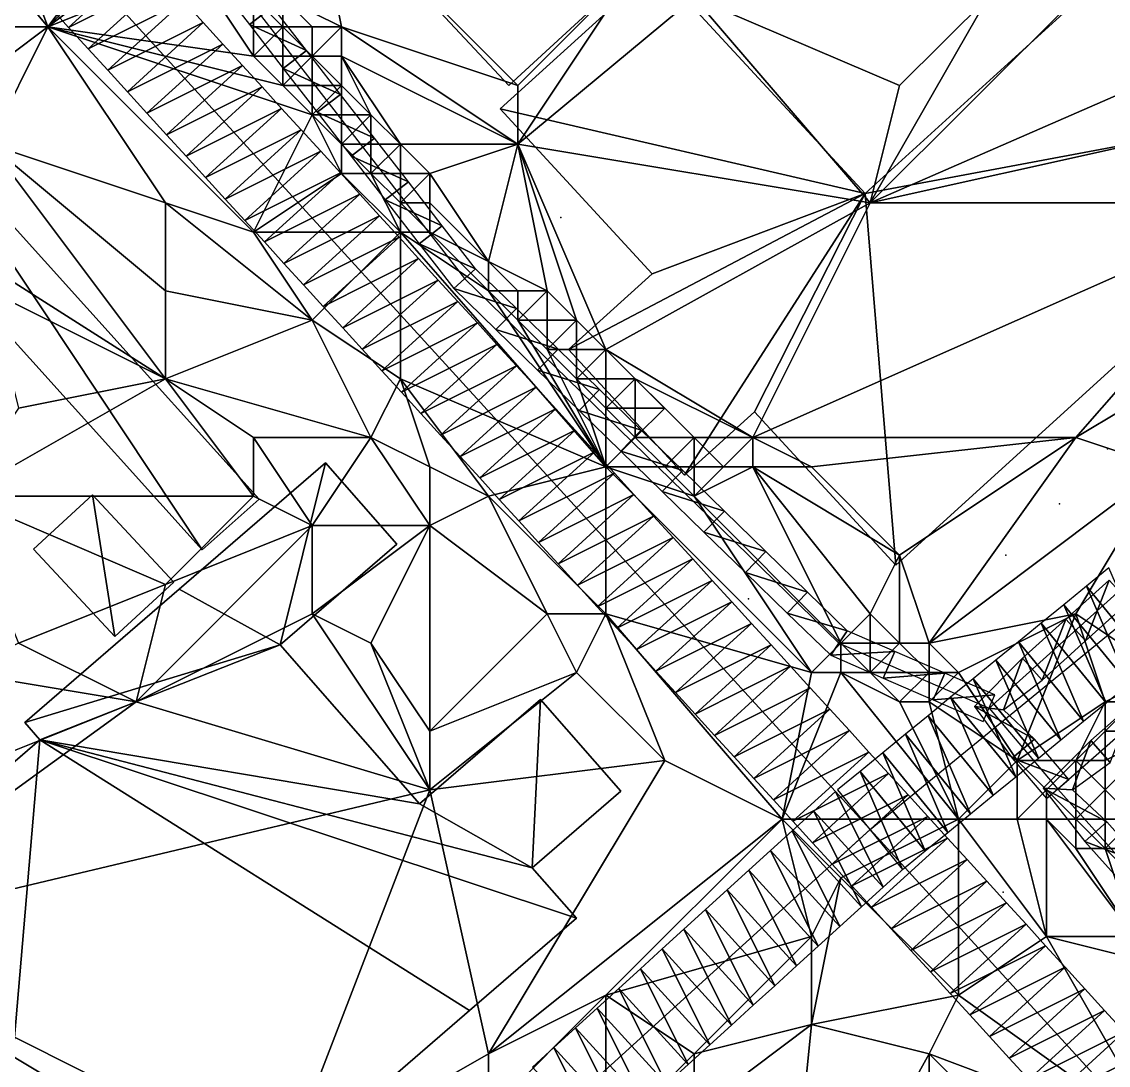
# Model space of a CAD drawing. Header units: metres. Extents: x -1103 to 901, y -902 to 905.
# Drawn here: x -301.8 to -227.8, y 165.2 to 236.3 of the extents above; entities that cross this region are included whole.
import ezdxf

# ---------------------------------------------------------------- set-up
doc = ezdxf.new("R2010")
doc.units = ezdxf.units.M
for name, color, linetype in [('OSM_BUILDING_FOOTPRINTS', 7, 'CONTINUOUS'), ('OSM_BUILDING_ROOFS', 1, 'CONTINUOUS'), ('OSM_BUILDING_WALLS', 8, 'CONTINUOUS'), ('OSM_ROAD_AXES', 2, 'CONTINUOUS'), ('OSM_ROAD_SURFACE', 9, 'CONTINUOUS'), ('OSM_TERRAIN', 3, 'CONTINUOUS'), ('OSM_TREES', 3, 'CONTINUOUS'), ('OSM_WATER_SURFACE', 5, 'CONTINUOUS'), ('OSM_WATERWAYS', 5, 'CONTINUOUS')]:
    doc.layers.add(name, color=color, linetype=linetype)

msp = doc.modelspace()

# ---------------------------------------------------------------- linework, layer by layer
at = {"layer": 'OSM_BUILDING_FOOTPRINTS'}
for points in [[(-230.106, 237.58, 14.841), (-248.036, 257.044, 14.841), (-270.497, 281.429, 14.841), (-263.743, 287.577, 14.841), (-259.72, 283.22, 14.841), (-261.886, 281.252, 14.841), (-249.053, 267.317, 14.841), (-247.339, 268.877, 14.841), (-244.697, 266.012, 14.841), (-246.411, 264.453, 14.841), (-225.298, 241.539, 14.841), (-220.081, 246.283, 14.841), (-206.639, 231.697, 14.841), (-242.265, 199.305, 14.841), (-251.893, 209.755, 14.841), (-256.646, 205.442, 14.841), (-264.539, 214.002, 14.841), (-258.857, 219.166, 14.841), (-269.203, 230.402, 14.841), (-258.581, 240.057, 14.841), (-244.355, 224.63, 14.841), (-230.106, 237.58, 14.841)], [(-289.078, 272.261, 15.141), (-259.388, 240.488, 15.141), (-268.618, 231.984, 15.141), (-298.308, 263.745, 15.141), (-289.078, 272.261, 15.141)], [(-312.998, 226.421, 12.907), (-309.119, 229.882, 12.907), (-285.607, 203.805, 12.907), (-289.487, 200.355, 12.907), (-312.998, 226.421, 12.907)], [(-326.406, 165.054, 13.252), (-304.597, 140.172, 13.252), (-271.303, 168.959, 13.252), (-264.008, 175.262, 13.252), (-267.015, 178.691, 13.252), (-260.979, 183.91, 13.252), (-266.462, 190.159, 13.252), (-274.686, 183.048, 13.252), (-284.181, 193.874, 13.252), (-276.233, 200.742, 13.252), (-281.097, 206.283, 13.252), (-291.057, 197.668, 13.252), (-301.569, 188.577, 13.252), (-300.552, 187.416, 13.252), (-315.552, 174.444, 13.252), (-326.406, 165.054, 13.252)], [(-300.994, 200.399, 13.132), (-296.97, 204.104, 13.132), (-291.421, 198.154, 13.132), (-295.445, 194.449, 13.132), (-300.994, 200.399, 13.132)]]:
    msp.add_polyline3d(points, close=True, dxfattribs=at)
at = {"layer": 'OSM_BUILDING_ROOFS'}
for points in [[(-259.388, 240.488, 25.141), (-298.308, 263.745, 25.141), (-268.618, 231.984, 25.141)], [(-230.106, 237.58, 36.041), (-206.639, 231.697, 36.041), (-225.298, 241.539, 36.041)], [(-244.355, 224.63, 36.041), (-258.581, 240.057, 36.041), (-269.203, 230.402, 36.041)], [(-230.106, 237.58, 36.041), (-244.355, 224.63, 36.041), (-206.639, 231.697, 36.041)], [(-244.355, 224.63, 36.041), (-242.265, 199.305, 36.041), (-206.639, 231.697, 36.041)], [(-244.355, 224.63, 36.041), (-269.203, 230.402, 36.041), (-258.857, 219.166, 36.041)], [(-309.119, 229.882, 22.907), (-312.998, 226.421, 22.907), (-289.487, 200.355, 22.907)], [(-309.119, 229.882, 22.907), (-289.487, 200.355, 22.907), (-285.607, 203.805, 22.907)], [(-244.355, 224.63, 36.041), (-258.857, 219.166, 36.041), (-264.539, 214.002, 36.041)], [(-244.355, 224.63, 36.041), (-264.539, 214.002, 36.041), (-256.646, 205.442, 36.041)], [(-244.355, 224.63, 36.041), (-256.646, 205.442, 36.041), (-251.893, 209.755, 36.041)], [(-244.355, 224.63, 36.041), (-251.893, 209.755, 36.041), (-242.265, 199.305, 36.041)], [(-284.181, 193.874, 37.652), (-281.097, 206.283, 37.652), (-291.057, 197.668, 37.652)], [(-284.181, 193.874, 37.652), (-276.233, 200.742, 37.652), (-281.097, 206.283, 37.652)], [(-296.97, 204.104, 18.332), (-300.994, 200.399, 18.332), (-295.445, 194.449, 18.332)], [(-296.97, 204.104, 18.332), (-295.445, 194.449, 18.332), (-291.421, 198.154, 18.332)], [(-284.181, 193.874, 37.652), (-291.057, 197.668, 37.652), (-301.569, 188.577, 37.652)], [(-284.181, 193.874, 37.652), (-301.569, 188.577, 37.652), (-300.552, 187.416, 37.652)], [(-300.552, 187.416, 37.652), (-274.686, 183.048, 37.652), (-284.181, 193.874, 37.652)], [(-267.015, 178.691, 37.652), (-266.462, 190.159, 37.652), (-274.686, 183.048, 37.652)], [(-267.015, 178.691, 37.652), (-260.979, 183.91, 37.652), (-266.462, 190.159, 37.652)], [(-300.552, 187.416, 37.652), (-315.552, 174.444, 37.652), (-326.406, 165.054, 37.652)], [(-300.552, 187.416, 37.652), (-326.406, 165.054, 37.652), (-304.597, 140.172, 37.652)], [(-300.552, 187.416, 37.652), (-304.597, 140.172, 37.652), (-271.303, 168.959, 37.652)], [(-300.552, 187.416, 37.652), (-271.303, 168.959, 37.652), (-264.008, 175.262, 37.652)], [(-300.552, 187.416, 37.652), (-264.008, 175.262, 37.652), (-267.015, 178.691, 37.652)], [(-300.552, 187.416, 37.652), (-267.015, 178.691, 37.652), (-274.686, 183.048, 37.652)]]:
    msp.add_3dface(points, dxfattribs=at)
at = {"layer": 'OSM_BUILDING_WALLS'}
for points in [[(-298.308, 263.745, 15.141), (-268.618, 231.984, 15.141), (-268.618, 231.984, 25.141)], [(-298.308, 263.745, 15.141), (-268.618, 231.984, 25.141), (-298.308, 263.745, 25.141)], [(-268.618, 231.984, 15.141), (-259.388, 240.488, 15.141), (-259.388, 240.488, 25.141)], [(-268.618, 231.984, 15.141), (-259.388, 240.488, 25.141), (-268.618, 231.984, 25.141)], [(-258.581, 240.057, 14.841), (-269.203, 230.402, 14.841), (-269.203, 230.402, 36.041)], [(-258.581, 240.057, 14.841), (-269.203, 230.402, 36.041), (-258.581, 240.057, 36.041)], [(-244.355, 224.63, 14.841), (-258.581, 240.057, 14.841), (-258.581, 240.057, 36.041)], [(-244.355, 224.63, 14.841), (-258.581, 240.057, 36.041), (-244.355, 224.63, 36.041)], [(-230.106, 237.58, 14.841), (-244.355, 224.63, 14.841), (-244.355, 224.63, 36.041)], [(-230.106, 237.58, 14.841), (-244.355, 224.63, 36.041), (-230.106, 237.58, 36.041)], [(-242.265, 199.305, 14.841), (-206.639, 231.697, 14.841), (-206.639, 231.697, 36.041)], [(-242.265, 199.305, 14.841), (-206.639, 231.697, 36.041), (-242.265, 199.305, 36.041)], [(-269.203, 230.402, 14.841), (-258.857, 219.166, 14.841), (-258.857, 219.166, 36.041)], [(-269.203, 230.402, 14.841), (-258.857, 219.166, 36.041), (-269.203, 230.402, 36.041)], [(-285.607, 203.805, 12.907), (-309.119, 229.882, 12.907), (-309.119, 229.882, 22.907)], [(-285.607, 203.805, 12.907), (-309.119, 229.882, 22.907), (-285.607, 203.805, 22.907)], [(-312.998, 226.421, 12.907), (-289.487, 200.355, 12.907), (-289.487, 200.355, 22.907)], [(-312.998, 226.421, 12.907), (-289.487, 200.355, 22.907), (-312.998, 226.421, 22.907)], [(-258.857, 219.166, 14.841), (-264.539, 214.002, 14.841), (-264.539, 214.002, 36.041)], [(-258.857, 219.166, 14.841), (-264.539, 214.002, 36.041), (-258.857, 219.166, 36.041)], [(-264.539, 214.002, 14.841), (-256.646, 205.442, 14.841), (-256.646, 205.442, 36.041)], [(-264.539, 214.002, 14.841), (-256.646, 205.442, 36.041), (-264.539, 214.002, 36.041)], [(-256.646, 205.442, 14.841), (-251.893, 209.755, 14.841), (-251.893, 209.755, 36.041)], [(-256.646, 205.442, 14.841), (-251.893, 209.755, 36.041), (-256.646, 205.442, 36.041)], [(-251.893, 209.755, 14.841), (-242.265, 199.305, 14.841), (-242.265, 199.305, 36.041)], [(-251.893, 209.755, 14.841), (-242.265, 199.305, 36.041), (-251.893, 209.755, 36.041)], [(-281.097, 206.283, 13.252), (-291.057, 197.668, 13.252), (-291.057, 197.668, 37.652)], [(-281.097, 206.283, 13.252), (-291.057, 197.668, 37.652), (-281.097, 206.283, 37.652)], [(-276.233, 200.742, 13.252), (-281.097, 206.283, 13.252), (-281.097, 206.283, 37.652)], [(-276.233, 200.742, 13.252), (-281.097, 206.283, 37.652), (-276.233, 200.742, 37.652)], [(-296.97, 204.104, 13.132), (-300.994, 200.399, 13.132), (-300.994, 200.399, 18.332)], [(-296.97, 204.104, 13.132), (-300.994, 200.399, 18.332), (-296.97, 204.104, 18.332)], [(-291.421, 198.154, 13.132), (-296.97, 204.104, 13.132), (-296.97, 204.104, 18.332)], [(-291.421, 198.154, 13.132), (-296.97, 204.104, 18.332), (-291.421, 198.154, 18.332)], [(-289.487, 200.355, 12.907), (-285.607, 203.805, 12.907), (-285.607, 203.805, 22.907)], [(-289.487, 200.355, 12.907), (-285.607, 203.805, 22.907), (-289.487, 200.355, 22.907)], [(-284.181, 193.874, 13.252), (-276.233, 200.742, 13.252), (-276.233, 200.742, 37.652)], [(-284.181, 193.874, 13.252), (-276.233, 200.742, 37.652), (-284.181, 193.874, 37.652)], [(-300.994, 200.399, 13.132), (-295.445, 194.449, 13.132), (-295.445, 194.449, 18.332)], [(-300.994, 200.399, 13.132), (-295.445, 194.449, 18.332), (-300.994, 200.399, 18.332)], [(-291.057, 197.668, 13.252), (-301.569, 188.577, 13.252), (-301.569, 188.577, 37.652)], [(-291.057, 197.668, 13.252), (-301.569, 188.577, 37.652), (-291.057, 197.668, 37.652)], [(-295.445, 194.449, 13.132), (-291.421, 198.154, 13.132), (-291.421, 198.154, 18.332)], [(-295.445, 194.449, 13.132), (-291.421, 198.154, 18.332), (-295.445, 194.449, 18.332)], [(-274.686, 183.048, 13.252), (-284.181, 193.874, 13.252), (-284.181, 193.874, 37.652)], [(-274.686, 183.048, 13.252), (-284.181, 193.874, 37.652), (-274.686, 183.048, 37.652)], [(-266.462, 190.159, 13.252), (-274.686, 183.048, 13.252), (-274.686, 183.048, 37.652)], [(-266.462, 190.159, 13.252), (-274.686, 183.048, 37.652), (-266.462, 190.159, 37.652)], [(-260.979, 183.91, 13.252), (-266.462, 190.159, 13.252), (-266.462, 190.159, 37.652)], [(-260.979, 183.91, 13.252), (-266.462, 190.159, 37.652), (-260.979, 183.91, 37.652)], [(-301.569, 188.577, 13.252), (-300.552, 187.416, 13.252), (-300.552, 187.416, 37.652)], [(-301.569, 188.577, 13.252), (-300.552, 187.416, 37.652), (-301.569, 188.577, 37.652)], [(-300.552, 187.416, 13.252), (-315.552, 174.444, 13.252), (-315.552, 174.444, 37.652)], [(-300.552, 187.416, 13.252), (-315.552, 174.444, 37.652), (-300.552, 187.416, 37.652)], [(-267.015, 178.691, 13.252), (-260.979, 183.91, 13.252), (-260.979, 183.91, 37.652)], [(-267.015, 178.691, 13.252), (-260.979, 183.91, 37.652), (-267.015, 178.691, 37.652)], [(-264.008, 175.262, 13.252), (-267.015, 178.691, 13.252), (-267.015, 178.691, 37.652)], [(-264.008, 175.262, 13.252), (-267.015, 178.691, 37.652), (-264.008, 175.262, 37.652)], [(-271.303, 168.959, 13.252), (-264.008, 175.262, 13.252), (-264.008, 175.262, 37.652)], [(-271.303, 168.959, 13.252), (-264.008, 175.262, 37.652), (-271.303, 168.959, 37.652)], [(-304.597, 140.172, 13.252), (-271.303, 168.959, 13.252), (-271.303, 168.959, 37.652)], [(-304.597, 140.172, 13.252), (-271.303, 168.959, 37.652), (-304.597, 140.172, 37.652)]]:
    msp.add_3dface(points, dxfattribs=at)
at = {"layer": 'OSM_ROAD_AXES'}
for points in [[(-244.012, 181.29, 16.961), (-177.778, 235.512, 19.979), (-170.394, 241.606, 19.706), (-157.826, 253.505, 19.336), (-77.255, 318.222, 13.765)], [(-336.002, 282.169, 13.166), (-244.012, 181.29, 16.961), (-202.516, 135.793, 14.359), (-198.127, 130.982, 13.763)], [(-402.908, 37.223, 20.81), (-369.836, 66.994, 16.965), (-359.047, 76.715, 15.212), (-244.012, 181.29, 16.961)]]:
    msp.add_polyline3d(points, dxfattribs=at)
at = {"layer": 'OSM_ROAD_SURFACE'}
for points in [[(-299.925, 237.412, 16.17), (-298.592, 235.95, 16.286), (-293.42, 240.667, 16.39)], [(-298.592, 235.95, 16.286), (-292.087, 239.205, 16.317), (-293.42, 240.667, 16.39)], [(-298.592, 235.95, 16.286), (-297.259, 234.488, 16.347), (-292.087, 239.205, 16.317)], [(-297.259, 234.488, 16.347), (-290.753, 237.743, 16.435), (-292.087, 239.205, 16.317)], [(-297.259, 234.488, 16.347), (-295.926, 233.026, 16.43), (-290.753, 237.743, 16.435)], [(-295.926, 233.026, 16.43), (-289.42, 236.281, 16.557), (-290.753, 237.743, 16.435)], [(-295.926, 233.026, 16.43), (-294.593, 231.564, 16.513), (-289.42, 236.281, 16.557)], [(-294.593, 231.564, 16.513), (-288.087, 234.819, 16.68), (-289.42, 236.281, 16.557)], [(-294.593, 231.564, 16.513), (-293.259, 230.102, 16.596), (-288.087, 234.819, 16.68)], [(-293.259, 230.102, 16.596), (-286.754, 233.357, 16.737), (-288.087, 234.819, 16.68)], [(-293.259, 230.102, 16.596), (-291.926, 228.64, 16.68), (-286.754, 233.357, 16.737)], [(-291.926, 228.64, 16.68), (-285.421, 231.895, 16.732), (-286.754, 233.357, 16.737)], [(-291.926, 228.64, 16.68), (-290.593, 227.178, 16.763), (-285.421, 231.895, 16.732)], [(-290.593, 227.178, 16.763), (-284.088, 230.433, 16.733), (-285.421, 231.895, 16.732)], [(-290.593, 227.178, 16.763), (-289.26, 225.716, 16.846), (-284.088, 230.433, 16.733)], [(-289.26, 225.716, 16.846), (-282.754, 228.971, 16.816), (-284.088, 230.433, 16.733)], [(-289.26, 225.716, 16.846), (-287.927, 224.254, 16.929), (-282.754, 228.971, 16.816)], [(-287.927, 224.254, 16.929), (-281.421, 227.509, 16.953), (-282.754, 228.971, 16.816)], [(-287.927, 224.254, 16.929), (-286.594, 222.792, 17.012), (-281.421, 227.509, 16.953)], [(-286.594, 222.792, 17.012), (-280.088, 226.046, 17.097), (-281.421, 227.509, 16.953)], [(-286.594, 222.792, 17.012), (-285.26, 221.33, 17.065), (-280.088, 226.046, 17.097)], [(-285.26, 221.33, 17.065), (-278.755, 224.584, 17.14), (-280.088, 226.046, 17.097)], [(-285.26, 221.33, 17.065), (-283.927, 219.868, 17.08), (-278.755, 224.584, 17.14)], [(-283.927, 219.868, 17.08), (-277.422, 223.122, 17.178), (-278.755, 224.584, 17.14)], [(-283.927, 219.868, 17.08), (-282.594, 218.406, 17.096), (-277.422, 223.122, 17.178)], [(-282.594, 218.406, 17.096), (-276.088, 221.66, 17.213), (-277.422, 223.122, 17.178)], [(-282.594, 218.406, 17.096), (-281.261, 216.944, 17.112), (-276.088, 221.66, 17.213)], [(-281.261, 216.944, 17.112), (-274.755, 220.198, 17.192), (-276.088, 221.66, 17.213)], [(-281.261, 216.944, 17.112), (-279.928, 215.482, 17.139), (-274.755, 220.198, 17.192)], [(-279.928, 215.482, 17.139), (-273.422, 218.736, 17.168), (-274.755, 220.198, 17.192)], [(-279.928, 215.482, 17.139), (-278.594, 214.02, 17.168), (-273.422, 218.736, 17.168)], [(-278.594, 214.02, 17.168), (-272.089, 217.274, 17.144), (-273.422, 218.736, 17.168)], [(-278.594, 214.02, 17.168), (-277.261, 212.558, 17.141), (-272.089, 217.274, 17.144)], [(-277.261, 212.558, 17.141), (-270.756, 215.812, 17.119), (-272.089, 217.274, 17.144)], [(-277.261, 212.558, 17.141), (-275.928, 211.096, 17.084), (-270.756, 215.812, 17.119)], [(-275.928, 211.096, 17.084), (-269.422, 214.35, 17.095), (-270.756, 215.812, 17.119)], [(-275.928, 211.096, 17.084), (-274.595, 209.634, 17.089), (-269.422, 214.35, 17.095)], [(-274.595, 209.634, 17.089), (-268.089, 212.888, 17.071), (-269.422, 214.35, 17.095)], [(-274.595, 209.634, 17.089), (-273.262, 208.172, 17.086), (-268.089, 212.888, 17.071)], [(-273.262, 208.172, 17.086), (-266.756, 211.426, 17.047), (-268.089, 212.888, 17.071)], [(-273.262, 208.172, 17.086), (-271.928, 206.71, 17.064), (-266.756, 211.426, 17.047)], [(-271.928, 206.71, 17.064), (-265.423, 209.964, 17.017), (-266.756, 211.426, 17.047)], [(-271.928, 206.71, 17.064), (-270.595, 205.248, 17.018), (-265.423, 209.964, 17.017)], [(-270.595, 205.248, 17.018), (-264.09, 208.502, 16.985), (-265.423, 209.964, 17.017)], [(-270.595, 205.248, 17.018), (-269.262, 203.786, 16.974), (-264.09, 208.502, 16.985)], [(-269.262, 203.786, 16.974), (-262.757, 207.04, 16.954), (-264.09, 208.502, 16.985)], [(-269.262, 203.786, 16.974), (-267.929, 202.324, 16.935), (-262.757, 207.04, 16.954)], [(-267.929, 202.324, 16.935), (-261.423, 205.578, 16.928), (-262.757, 207.04, 16.954)], [(-267.929, 202.324, 16.935), (-266.596, 200.862, 16.896), (-261.423, 205.578, 16.928)], [(-266.596, 200.862, 16.896), (-260.09, 204.116, 16.932), (-261.423, 205.578, 16.928)], [(-266.596, 200.862, 16.896), (-265.263, 199.4, 16.857), (-260.09, 204.116, 16.932)], [(-265.263, 199.4, 16.857), (-258.757, 202.654, 16.916), (-260.09, 204.116, 16.932)], [(-265.263, 199.4, 16.857), (-263.929, 197.938, 16.818), (-258.757, 202.654, 16.916)], [(-263.929, 197.938, 16.818), (-257.424, 201.192, 16.897), (-258.757, 202.654, 16.916)], [(-263.929, 197.938, 16.818), (-262.596, 196.475, 16.764), (-257.424, 201.192, 16.897)], [(-262.596, 196.475, 16.764), (-256.091, 199.73, 16.877), (-257.424, 201.192, 16.897)], [(-262.596, 196.475, 16.764), (-261.263, 195.013, 16.755), (-256.091, 199.73, 16.877)], [(-261.263, 195.013, 16.755), (-254.757, 198.268, 16.857), (-256.091, 199.73, 16.877)], [(-224.851, 192.452, 17.188), (-227.745, 199.13, 17.485), (-229.285, 197.869, 17.303)], [(-261.263, 195.013, 16.755), (-259.93, 193.551, 16.788), (-254.757, 198.268, 16.857)], [(-259.93, 193.551, 16.788), (-253.424, 196.806, 16.837), (-254.757, 198.268, 16.857)], [(-226.391, 191.191, 17.109), (-229.285, 197.869, 17.303), (-230.826, 196.608, 17.174)], [(-226.391, 191.191, 17.109), (-224.851, 192.452, 17.188), (-229.285, 197.869, 17.303)], [(-259.93, 193.551, 16.788), (-258.597, 192.089, 16.811), (-253.424, 196.806, 16.837)], [(-258.597, 192.089, 16.811), (-252.091, 195.344, 16.817), (-253.424, 196.806, 16.837)], [(-227.932, 189.93, 17.011), (-230.826, 196.608, 17.174), (-232.366, 195.347, 17.042)], [(-227.932, 189.93, 17.011), (-226.391, 191.191, 17.109), (-230.826, 196.608, 17.174)], [(-258.597, 192.089, 16.811), (-257.263, 190.627, 16.827), (-252.091, 195.344, 16.817)], [(-257.263, 190.627, 16.827), (-250.758, 193.882, 16.797), (-252.091, 195.344, 16.817)], [(-229.472, 188.669, 16.928), (-232.366, 195.347, 17.042), (-233.906, 194.086, 16.899)], [(-229.472, 188.669, 16.928), (-227.932, 189.93, 17.011), (-232.366, 195.347, 17.042)], [(-257.263, 190.627, 16.827), (-255.93, 189.165, 16.844), (-250.758, 193.882, 16.797)], [(-255.93, 189.165, 16.844), (-249.425, 192.42, 16.777), (-250.758, 193.882, 16.797)], [(-231.012, 187.408, 16.843), (-233.906, 194.086, 16.899), (-235.447, 192.825, 16.836)], [(-231.012, 187.408, 16.843), (-229.472, 188.669, 16.928), (-233.906, 194.086, 16.899)], [(-255.93, 189.165, 16.844), (-254.597, 187.703, 16.861), (-249.425, 192.42, 16.777)], [(-254.597, 187.703, 16.861), (-248.091, 190.958, 16.795), (-249.425, 192.42, 16.777)], [(-232.553, 186.147, 16.759), (-235.447, 192.825, 16.836), (-236.987, 191.564, 16.779)], [(-232.553, 186.147, 16.759), (-231.012, 187.408, 16.843), (-235.447, 192.825, 16.836)], [(-254.597, 187.703, 16.861), (-253.264, 186.241, 16.878), (-248.091, 190.958, 16.795)], [(-253.264, 186.241, 16.878), (-246.758, 189.496, 16.833), (-248.091, 190.958, 16.795)], [(-234.093, 184.886, 16.913), (-236.987, 191.564, 16.779), (-238.527, 190.303, 16.757)], [(-234.093, 184.886, 16.913), (-232.553, 186.147, 16.759), (-236.987, 191.564, 16.779)], [(-235.633, 183.625, 16.973), (-238.527, 190.303, 16.757), (-240.067, 189.042, 16.827)], [(-235.633, 183.625, 16.973), (-234.093, 184.886, 16.913), (-238.527, 190.303, 16.757)], [(-253.264, 186.241, 16.878), (-251.931, 184.779, 16.894), (-246.758, 189.496, 16.833)], [(-251.931, 184.779, 16.894), (-245.425, 188.034, 16.87), (-246.758, 189.496, 16.833)], [(-237.174, 182.364, 17.034), (-240.067, 189.042, 16.827), (-241.608, 187.781, 16.987)], [(-237.174, 182.364, 17.034), (-235.633, 183.625, 16.973), (-240.067, 189.042, 16.827)], [(-251.931, 184.779, 16.894), (-250.597, 183.317, 16.911), (-245.425, 188.034, 16.87)], [(-250.597, 183.317, 16.911), (-244.092, 186.572, 16.908), (-245.425, 188.034, 16.87)], [(-238.714, 181.103, 17.078), (-241.608, 187.781, 16.987), (-243.148, 186.52, 16.918)], [(-238.714, 181.103, 17.078), (-237.174, 182.364, 17.034), (-241.608, 187.781, 16.987)], [(-250.597, 183.317, 16.911), (-249.264, 181.855, 16.94), (-244.092, 186.572, 16.908)], [(-249.264, 181.855, 16.94), (-242.759, 185.11, 16.946), (-244.092, 186.572, 16.908)], [(-240.254, 179.842, 17.115), (-243.148, 186.52, 16.918), (-244.688, 185.259, 16.924)], [(-240.254, 179.842, 17.115), (-238.714, 181.103, 17.078), (-243.148, 186.52, 16.918)], [(-249.264, 181.855, 16.94), (-247.931, 180.393, 17.005), (-242.759, 185.11, 16.946)], [(-247.931, 180.393, 17.005), (-241.426, 183.648, 16.983), (-242.759, 185.11, 16.946)], [(-241.795, 178.581, 17.153), (-244.688, 185.259, 16.924), (-246.229, 183.998, 16.931)], [(-241.795, 178.581, 17.153), (-240.254, 179.842, 17.115), (-244.688, 185.259, 16.924)], [(-247.931, 180.393, 17.005), (-246.598, 178.931, 17.07), (-241.426, 183.648, 16.983)], [(-243.132, 177.359, 17.192), (-246.366, 183.879, 16.931), (-247.841, 182.539, 16.94)], [(-246.598, 178.931, 17.07), (-240.087, 182.18, 17.021), (-241.426, 183.648, 16.983)], [(-243.132, 177.359, 17.192), (-241.657, 178.7, 17.149), (-246.366, 183.879, 16.931)], [(-244.607, 176.018, 17.241), (-247.841, 182.539, 16.94), (-249.316, 181.198, 16.959)], [(-244.607, 176.018, 17.241), (-243.132, 177.359, 17.192), (-247.841, 182.539, 16.94)], [(-246.598, 178.931, 17.07), (-245.259, 177.463, 17.15), (-240.087, 182.18, 17.021)], [(-245.259, 177.463, 17.15), (-238.749, 180.713, 17.097), (-240.087, 182.18, 17.021)], [(-246.082, 174.678, 17.313), (-249.316, 181.198, 16.959), (-250.79, 179.857, 16.905)], [(-246.082, 174.678, 17.313), (-244.607, 176.018, 17.241), (-249.316, 181.198, 16.959)], [(-245.259, 177.463, 17.15), (-243.92, 175.996, 17.248), (-238.749, 180.713, 17.097)], [(-243.92, 175.996, 17.248), (-237.41, 179.245, 17.209), (-238.749, 180.713, 17.097)], [(-247.557, 173.337, 17.209), (-250.79, 179.857, 16.905), (-252.265, 178.517, 16.858)], [(-247.557, 173.337, 17.209), (-246.082, 174.678, 17.313), (-250.79, 179.857, 16.905)], [(-243.92, 175.996, 17.248), (-242.582, 174.528, 17.348), (-237.41, 179.245, 17.209)], [(-242.582, 174.528, 17.348), (-236.071, 177.778, 17.339), (-237.41, 179.245, 17.209)], [(-249.031, 171.996, 17.067), (-252.265, 178.517, 16.858), (-253.74, 177.176, 16.811)], [(-249.031, 171.996, 17.067), (-247.557, 173.337, 17.209), (-252.265, 178.517, 16.858)], [(-242.582, 174.528, 17.348), (-241.243, 173.06, 17.447), (-236.071, 177.778, 17.339)], [(-241.243, 173.06, 17.447), (-234.733, 176.31, 17.468), (-236.071, 177.778, 17.339)], [(-250.506, 170.655, 16.979), (-253.74, 177.176, 16.811), (-255.215, 175.835, 16.765)], [(-250.506, 170.655, 16.979), (-249.031, 171.996, 17.067), (-253.74, 177.176, 16.811)], [(-241.243, 173.06, 17.447), (-239.905, 171.593, 17.547), (-234.733, 176.31, 17.468)], [(-239.905, 171.593, 17.547), (-233.394, 174.842, 17.598), (-234.733, 176.31, 17.468)], [(-251.981, 169.315, 16.891), (-255.215, 175.835, 16.765), (-256.69, 174.494, 16.718)], [(-251.981, 169.315, 16.891), (-250.506, 170.655, 16.979), (-255.215, 175.835, 16.765)], [(-239.905, 171.593, 17.547), (-238.566, 170.125, 17.647), (-233.394, 174.842, 17.598)], [(-238.566, 170.125, 17.647), (-232.056, 173.375, 17.695), (-233.394, 174.842, 17.598)], [(-253.456, 167.974, 16.804), (-256.69, 174.494, 16.718), (-258.165, 173.154, 16.672)], [(-253.456, 167.974, 16.804), (-251.981, 169.315, 16.891), (-256.69, 174.494, 16.718)], [(-254.931, 166.633, 16.716), (-258.165, 173.154, 16.672), (-259.639, 171.813, 16.625)], [(-254.931, 166.633, 16.716), (-253.456, 167.974, 16.804), (-258.165, 173.154, 16.672)], [(-238.566, 170.125, 17.647), (-237.228, 168.658, 17.708), (-232.056, 173.375, 17.695)], [(-237.228, 168.658, 17.708), (-230.717, 171.907, 17.689), (-232.056, 173.375, 17.695)], [(-256.406, 165.293, 16.648), (-259.639, 171.813, 16.625), (-261.114, 170.472, 16.579)], [(-256.406, 165.293, 16.648), (-254.931, 166.633, 16.716), (-259.639, 171.813, 16.625)], [(-237.228, 168.658, 17.708), (-235.889, 167.19, 17.74), (-230.717, 171.907, 17.689)], [(-235.889, 167.19, 17.74), (-229.379, 170.439, 17.669), (-230.717, 171.907, 17.689)], [(-257.88, 163.952, 16.616), (-261.114, 170.472, 16.579), (-262.589, 169.132, 16.561)], [(-257.88, 163.952, 16.616), (-256.406, 165.293, 16.648), (-261.114, 170.472, 16.579)], [(-235.889, 167.19, 17.74), (-234.55, 165.722, 17.771), (-229.379, 170.439, 17.669)], [(-234.55, 165.722, 17.771), (-228.04, 168.972, 17.648), (-229.379, 170.439, 17.669)], [(-259.355, 162.611, 16.583), (-262.589, 169.132, 16.561), (-264.064, 167.791, 16.587)], [(-259.355, 162.611, 16.583), (-257.88, 163.952, 16.616), (-262.589, 169.132, 16.561)], [(-234.55, 165.722, 17.771), (-233.212, 164.255, 17.803), (-228.04, 168.972, 17.648)], [(-233.212, 164.255, 17.803), (-226.701, 167.504, 17.627), (-228.04, 168.972, 17.648)], [(-260.83, 161.271, 16.563), (-264.064, 167.791, 16.587), (-265.539, 166.45, 16.613)], [(-260.83, 161.271, 16.563), (-259.355, 162.611, 16.583), (-264.064, 167.791, 16.587)], [(-233.212, 164.255, 17.803), (-231.873, 162.787, 17.818), (-226.701, 167.504, 17.627)], [(-231.873, 162.787, 17.818), (-225.363, 166.037, 17.607), (-226.701, 167.504, 17.627)], [(-262.305, 159.93, 16.563), (-265.539, 166.45, 16.613), (-267.013, 165.11, 16.62)], [(-262.305, 159.93, 16.563), (-260.83, 161.271, 16.563), (-265.539, 166.45, 16.613)], [(-231.873, 162.787, 17.818), (-230.535, 161.319, 17.75), (-225.363, 166.037, 17.607)], [(-230.535, 161.319, 17.75), (-224.024, 164.569, 17.586), (-225.363, 166.037, 17.607)]]:
    msp.add_3dface(points, dxfattribs=at)
at = {"layer": 'OSM_TERRAIN'}
for points in [[(-310, 248, 15.07), (-300, 236, 16.189), (-306, 252, 14.858)], [(-300, 236, 16.189), (-294, 244, 16.249), (-306, 252, 14.858)], [(-300, 236, 16.189), (-310, 248, 15.07), (-320, 236, 14.251)], [(-280, 236, 17.229), (-282, 246, 17.275), (-284, 238, 16.949)], [(-280, 236, 17.229), (-268, 232, 17.356), (-282, 246, 17.275)], [(-268, 232, 17.356), (-260, 240, 17.287), (-282, 246, 17.275)], [(-300, 236, 16.189), (-294, 242, 16.24), (-294, 244, 16.249)], [(-300, 236, 16.189), (-290, 240, 16.285), (-292, 242, 16.387)], [(-300, 236, 16.189), (-292, 242, 16.387), (-294, 242, 16.24)], [(-300, 236, 16.189), (-286, 234, 16.74), (-290, 240, 16.285)], [(-290, 240, 16.285), (-286, 234, 16.74), (-286, 238, 15.84)], [(-268, 232, 17.356), (-268, 228, 17.955), (-260, 240, 17.287)], [(-268, 228, 17.955), (-256, 238, 17.977), (-260, 240, 17.287)], [(-286, 234, 16.74), (-286, 236, 16.055), (-286, 238, 15.84)], [(-286, 236, 16.055), (-284, 236, 15.956), (-286, 238, 15.84)], [(-284, 236, 15.956), (-284, 238, 16.949), (-286, 238, 15.84)], [(-284, 236, 15.956), (-282, 236, 17.124), (-284, 238, 16.949)], [(-282, 236, 17.124), (-280, 236, 17.229), (-284, 238, 16.949)], [(-268, 228, 17.955), (-244, 224, 17.977), (-256, 238, 17.977)], [(-256, 238, 17.977), (-244, 224, 17.977), (-242, 232, 18.449)], [(-256, 238, 17.977), (-242, 232, 18.449), (-236, 238, 18.485)], [(-244, 224, 17.977), (-236, 238, 18.485), (-242, 232, 18.449)], [(-244, 224, 17.977), (-230, 238, 17.977), (-236, 238, 18.485)], [(-244, 224, 17.977), (-212, 238, 18.12), (-230, 238, 17.977)], [(-244, 224, 17.977), (-208, 232, 17.977), (-212, 238, 18.12)], [(-308, 230, 14.956), (-300, 236, 16.189), (-320, 236, 14.251)], [(-308, 230, 14.956), (-304, 228, 15.332), (-300, 236, 16.189)], [(-304, 228, 15.332), (-292, 224, 16.303), (-300, 236, 16.189)], [(-286, 222, 17.005), (-282, 230, 16.735), (-300, 236, 16.189)], [(-292, 224, 16.303), (-286, 222, 17.005), (-300, 236, 16.189)], [(-282, 230, 16.735), (-284, 232, 16.764), (-300, 236, 16.189)], [(-300, 236, 16.189), (-284, 232, 16.764), (-286, 234, 16.74)], [(-286, 234, 16.74), (-284, 234, 16.141), (-284, 236, 15.956)], [(-286, 234, 16.74), (-284, 236, 15.956), (-286, 236, 16.055)], [(-284, 234, 16.141), (-282, 234, 16.145), (-284, 236, 15.956)], [(-282, 234, 16.145), (-282, 236, 17.124), (-284, 236, 15.956)], [(-282, 234, 16.145), (-280, 234, 17.229), (-280, 236, 17.229)], [(-282, 234, 16.145), (-280, 236, 17.229), (-282, 236, 17.124)], [(-268, 228, 17.955), (-280, 236, 17.229), (-280, 234, 17.229)], [(-268, 228, 17.955), (-268, 232, 17.356), (-280, 236, 17.229)], [(-284, 232, 16.764), (-284, 234, 16.141), (-286, 234, 16.74)], [(-284, 232, 16.764), (-282, 232, 16.212), (-282, 234, 16.145)], [(-284, 232, 16.764), (-282, 234, 16.145), (-284, 234, 16.141)], [(-282, 232, 16.212), (-280, 232, 16.625), (-282, 234, 16.145)], [(-280, 232, 16.625), (-280, 234, 17.229), (-282, 234, 16.145)], [(-278, 230, 17.108), (-280, 234, 17.229), (-280, 232, 16.625)], [(-278, 230, 17.108), (-276, 228, 17.437), (-280, 234, 17.229)], [(-276, 228, 17.437), (-268, 228, 17.955), (-280, 234, 17.229)], [(-282, 230, 16.735), (-282, 232, 16.212), (-284, 232, 16.764)], [(-282, 230, 16.735), (-280, 230, 16.276), (-280, 232, 16.625)], [(-282, 230, 16.735), (-280, 232, 16.625), (-282, 232, 16.212)], [(-280, 230, 16.276), (-278, 230, 17.108), (-280, 232, 16.625)], [(-216, 224, 17.977), (-208, 232, 17.977), (-244, 224, 17.977)], [(-286, 222, 17.005), (-280, 226, 17.053), (-282, 230, 16.735)], [(-282, 230, 16.735), (-280, 226, 17.053), (-280, 228, 16.663)], [(-280, 228, 16.663), (-280, 230, 16.276), (-282, 230, 16.735)], [(-280, 228, 16.663), (-278, 228, 16.328), (-278, 230, 17.108)], [(-280, 228, 16.663), (-278, 230, 17.108), (-280, 230, 16.276)], [(-278, 228, 16.328), (-276, 228, 17.437), (-278, 230, 17.108)], [(-314, 226, 14.857), (-292, 212, 15.259), (-304, 228, 15.332)], [(-292, 212, 15.259), (-292, 218, 16.135), (-304, 228, 15.332)], [(-304, 228, 15.332), (-292, 218, 16.135), (-292, 224, 16.303)], [(-280, 226, 17.053), (-278, 226, 16.715), (-280, 228, 16.663)], [(-278, 226, 16.715), (-278, 228, 16.328), (-280, 228, 16.663)], [(-278, 226, 16.715), (-276, 226, 16.374), (-276, 228, 17.437)], [(-278, 226, 16.715), (-276, 228, 17.437), (-278, 228, 16.328)], [(-276, 226, 16.374), (-274, 226, 17.542), (-276, 228, 17.437)], [(-274, 226, 17.542), (-268, 228, 17.955), (-276, 228, 17.437)], [(-274, 226, 17.542), (-270, 220, 17.68), (-268, 228, 17.955)], [(-270, 220, 17.68), (-266, 218, 17.91), (-268, 228, 17.955)], [(-264, 216, 17.954), (-268, 228, 17.955), (-266, 218, 17.91)], [(-264, 216, 17.954), (-262, 214, 17.977), (-268, 228, 17.955)], [(-268, 228, 17.955), (-262, 214, 17.977), (-244, 224, 17.977)], [(-304, 218, 15.125), (-292, 212, 15.259), (-314, 226, 14.857)], [(-286, 222, 17.005), (-276, 222, 17.164), (-280, 226, 17.053)], [(-280, 226, 17.053), (-276, 222, 17.164), (-278, 226, 16.715)], [(-276, 222, 17.164), (-276, 224, 16.742), (-278, 226, 16.715)], [(-276, 224, 16.742), (-276, 226, 16.374), (-278, 226, 16.715)], [(-276, 224, 16.742), (-274, 224, 16.749), (-274, 226, 17.542)], [(-276, 224, 16.742), (-274, 226, 17.542), (-276, 226, 16.374)], [(-274, 224, 16.749), (-270, 220, 17.68), (-274, 226, 17.542)], [(-282, 216, 17.047), (-292, 224, 16.303), (-292, 218, 16.135)], [(-282, 216, 17.047), (-286, 222, 17.005), (-292, 224, 16.303)], [(-276, 222, 17.164), (-274, 222, 16.767), (-276, 224, 16.742)], [(-274, 222, 16.767), (-274, 224, 16.749), (-276, 224, 16.742)], [(-274, 222, 16.767), (-270, 220, 17.68), (-274, 224, 16.749)], [(-262, 214, 17.977), (-252, 208, 17.818), (-244, 224, 17.977)], [(-230, 208, 18.063), (-216, 224, 17.977), (-252, 208, 17.818)], [(-252, 208, 17.818), (-216, 224, 17.977), (-244, 224, 17.977)], [(-230, 208, 18.063), (-220, 214, 19.122), (-216, 224, 17.977)], [(-282, 216, 17.047), (-276, 222, 17.164), (-286, 222, 17.005)], [(-276, 212, 17.173), (-276, 222, 17.164), (-282, 216, 17.047)], [(-276, 212, 17.173), (-262, 206, 16.911), (-276, 222, 17.164)], [(-262, 206, 16.911), (-270, 218, 16.727), (-276, 222, 17.164)], [(-276, 222, 17.164), (-270, 218, 16.727), (-274, 222, 16.767)], [(-274, 222, 16.767), (-270, 218, 16.727), (-270, 220, 17.68)], [(-270, 218, 16.727), (-268, 218, 17.714), (-270, 220, 17.68)], [(-268, 218, 17.714), (-266, 218, 17.91), (-270, 220, 17.68)], [(-302, 210, 14.81), (-292, 212, 15.259), (-304, 218, 15.125)], [(-292, 218, 16.135), (-292, 212, 15.259), (-282, 216, 17.047)], [(-262, 206, 16.911), (-268, 216, 16.686), (-270, 218, 16.727)], [(-268, 216, 16.686), (-268, 218, 17.714), (-270, 218, 16.727)], [(-268, 216, 16.686), (-266, 216, 17.72), (-266, 218, 17.91)], [(-268, 216, 16.686), (-266, 218, 17.91), (-268, 218, 17.714)], [(-266, 216, 17.72), (-264, 216, 17.954), (-266, 218, 17.91)], [(-292, 212, 15.259), (-278, 208, 16.084), (-282, 216, 17.047)], [(-278, 208, 16.084), (-276, 212, 17.173), (-282, 216, 17.047)], [(-262, 206, 16.911), (-266, 214, 16.625), (-268, 216, 16.686)], [(-266, 214, 16.625), (-266, 216, 17.72), (-268, 216, 16.686)], [(-266, 214, 16.625), (-264, 214, 17.763), (-264, 216, 17.954)], [(-266, 214, 16.625), (-264, 216, 17.954), (-266, 216, 17.72)], [(-264, 214, 17.763), (-262, 214, 17.977), (-264, 216, 17.954)], [(-262, 206, 16.911), (-264, 212, 16.552), (-266, 214, 16.625)], [(-264, 212, 16.552), (-264, 214, 17.763), (-266, 214, 16.625)], [(-264, 212, 16.552), (-262, 212, 17.698), (-262, 214, 17.977)], [(-264, 212, 16.552), (-262, 214, 17.977), (-264, 214, 17.763)], [(-262, 212, 17.698), (-260, 212, 17.977), (-262, 214, 17.977)], [(-260, 212, 17.977), (-252, 208, 17.818), (-262, 214, 17.977)], [(-230, 208, 18.063), (-224, 206, 18.333), (-220, 214, 19.122)], [(-286, 204, 15.157), (-292, 212, 15.259), (-306, 204, 15.062)], [(-306, 204, 15.062), (-292, 212, 15.259), (-302, 210, 14.81)], [(-286, 204, 15.157), (-286, 208, 15.372), (-292, 212, 15.259)], [(-286, 208, 15.372), (-278, 208, 16.084), (-292, 212, 15.259)], [(-278, 208, 16.084), (-274, 206, 16.568), (-276, 212, 17.173)], [(-274, 206, 16.568), (-270, 204, 16.933), (-276, 212, 17.173)], [(-270, 204, 16.933), (-262, 206, 16.911), (-276, 212, 17.173)], [(-262, 206, 16.911), (-262, 210, 16.467), (-264, 212, 16.552)], [(-262, 210, 16.467), (-262, 212, 17.698), (-264, 212, 16.552)], [(-262, 210, 16.467), (-260, 210, 17.626), (-260, 212, 17.977)], [(-262, 210, 16.467), (-260, 212, 17.977), (-262, 212, 17.698)], [(-256, 208, 17.977), (-252, 208, 17.818), (-260, 212, 17.977)], [(-256, 208, 17.977), (-260, 212, 17.977), (-258, 210, 17.977)], [(-260, 210, 17.626), (-258, 210, 17.977), (-260, 212, 17.977)], [(-262, 206, 16.911), (-260, 208, 16.372), (-262, 210, 16.467)], [(-260, 208, 16.372), (-260, 210, 17.626), (-262, 210, 16.467)], [(-260, 208, 16.372), (-256, 208, 17.977), (-258, 210, 17.977)], [(-260, 208, 16.372), (-258, 210, 17.977), (-260, 210, 17.626)], [(-286, 204, 15.157), (-282, 202, 15.863), (-286, 208, 15.372)], [(-282, 202, 15.863), (-278, 208, 16.084), (-286, 208, 15.372)], [(-282, 202, 15.863), (-274, 202, 15.982), (-278, 208, 16.084)], [(-274, 202, 15.982), (-274, 206, 16.568), (-278, 208, 16.084)], [(-262, 206, 16.911), (-258, 206, 16.269), (-260, 208, 16.372)], [(-258, 206, 16.269), (-256, 208, 17.977), (-260, 208, 16.372)], [(-258, 206, 16.269), (-256, 206, 17.461), (-256, 208, 17.977)], [(-256, 206, 17.461), (-254, 206, 17.734), (-256, 208, 17.977)], [(-254, 206, 17.734), (-252, 208, 17.818), (-256, 208, 17.977)], [(-254, 206, 17.734), (-252, 206, 17.521), (-252, 208, 17.818)], [(-252, 206, 17.521), (-248, 206, 17.977), (-252, 208, 17.818)], [(-248, 206, 17.977), (-230, 208, 18.063), (-252, 208, 17.818)], [(-242, 200, 17.977), (-230, 208, 18.063), (-248, 206, 17.977)], [(-240, 194, 17.176), (-230, 208, 18.063), (-242, 200, 17.977)], [(-240, 194, 17.176), (-224, 206, 18.333), (-230, 208, 18.063)], [(-274, 202, 15.982), (-270, 204, 16.933), (-274, 206, 16.568)], [(-270, 204, 16.933), (-262, 196, 16.716), (-262, 206, 16.911)], [(-262, 196, 16.716), (-248, 192, 16.728), (-262, 206, 16.911)], [(-248, 192, 16.728), (-256, 204, 16.174), (-262, 206, 16.911)], [(-262, 206, 16.911), (-256, 204, 16.174), (-258, 206, 16.269)], [(-256, 204, 16.174), (-256, 206, 17.461), (-258, 206, 16.269)], [(-246, 194, 16.025), (-252, 206, 17.521), (-256, 204, 16.174)], [(-256, 204, 16.174), (-254, 206, 17.734), (-256, 206, 17.461)], [(-256, 204, 16.174), (-252, 206, 17.521), (-254, 206, 17.734)], [(-246, 194, 16.025), (-244, 196, 17.137), (-252, 206, 17.521)], [(-252, 206, 17.521), (-244, 196, 17.137), (-242, 200, 17.977)], [(-252, 206, 17.521), (-242, 200, 17.977), (-248, 206, 17.977)], [(-240, 194, 17.176), (-230, 196, 16.978), (-224, 206, 18.333)], [(-230, 196, 16.978), (-224, 192, 17.166), (-224, 206, 18.333)], [(-302, 194, 15.452), (-292, 198, 15.144), (-306, 204, 15.062)], [(-292, 198, 15.144), (-286, 204, 15.157), (-306, 204, 15.062)], [(-292, 198, 15.144), (-282, 202, 15.863), (-286, 204, 15.157)], [(-274, 202, 15.982), (-266, 196, 16.237), (-270, 204, 16.933)], [(-262, 196, 16.716), (-270, 204, 16.933), (-266, 196, 16.237)], [(-248, 192, 16.728), (-246, 194, 16.025), (-256, 204, 16.174)], [(-294, 190, 15.863), (-282, 202, 15.863), (-292, 198, 15.144)], [(-294, 190, 15.863), (-282, 196, 15.863), (-282, 202, 15.863)], [(-278, 194, 15.36), (-274, 202, 15.982), (-282, 196, 15.863)], [(-282, 196, 15.863), (-274, 202, 15.982), (-282, 202, 15.863)], [(-278, 194, 15.36), (-274, 188, 15.342), (-274, 202, 15.982)], [(-274, 188, 15.342), (-266, 196, 16.237), (-274, 202, 15.982)], [(-244, 196, 17.137), (-242, 194, 16.737), (-242, 200, 17.977)], [(-242, 194, 16.737), (-240, 194, 17.176), (-242, 200, 17.977)], [(-294, 190, 15.863), (-292, 198, 15.144), (-302, 194, 15.452)], [(-274, 184, 15.811), (-282, 196, 15.863), (-294, 190, 15.863)], [(-274, 184, 15.811), (-278, 194, 15.36), (-282, 196, 15.863)], [(-264, 192, 15.92), (-266, 196, 16.237), (-274, 188, 15.342)], [(-266, 196, 16.237), (-264, 192, 15.92), (-262, 196, 16.716)], [(-258, 186, 15.898), (-262, 196, 16.716), (-264, 192, 15.92)], [(-258, 186, 15.898), (-250, 182, 16.878), (-262, 196, 16.716)], [(-262, 196, 16.716), (-250, 182, 16.878), (-248, 192, 16.728)], [(-246, 194, 16.025), (-244, 194, 16.027), (-244, 196, 17.137)], [(-244, 194, 16.027), (-242, 194, 16.737), (-244, 196, 17.137)], [(-238, 192, 16.7), (-230, 196, 16.978), (-240, 194, 17.176)], [(-234, 186, 16.787), (-230, 196, 16.978), (-238, 192, 16.7)], [(-234, 186, 16.787), (-228, 190, 16.978), (-230, 196, 16.978)], [(-228, 190, 16.978), (-224, 192, 17.166), (-230, 196, 16.978)], [(-306, 192, 16.119), (-294, 190, 15.863), (-302, 194, 15.452)], [(-274, 184, 15.811), (-274, 188, 15.342), (-278, 194, 15.36)], [(-248, 192, 16.728), (-246, 192, 16.747), (-246, 194, 16.025)], [(-246, 192, 16.747), (-244, 192, 16.028), (-246, 194, 16.025)], [(-244, 192, 16.028), (-244, 194, 16.027), (-246, 194, 16.025)], [(-244, 192, 16.028), (-240, 192, 16.234), (-242, 194, 16.737)], [(-244, 192, 16.028), (-242, 194, 16.737), (-244, 194, 16.027)], [(-240, 192, 16.234), (-240, 194, 17.176), (-242, 194, 16.737)], [(-240, 192, 16.234), (-238, 192, 16.7), (-240, 194, 17.176)], [(-314, 182, 16.473), (-294, 190, 15.863), (-306, 192, 16.119)], [(-274, 188, 15.342), (-274, 184, 15.811), (-264, 192, 15.92)], [(-274, 184, 15.811), (-258, 186, 15.898), (-264, 192, 15.92)], [(-238, 182, 16.994), (-246, 192, 16.747), (-250, 182, 16.878)], [(-250, 182, 16.878), (-246, 192, 16.747), (-248, 192, 16.728)], [(-246, 192, 16.747), (-238, 182, 16.994), (-242, 190, 16.999)], [(-246, 192, 16.747), (-242, 190, 16.999), (-244, 192, 16.028)], [(-242, 190, 16.999), (-240, 192, 16.234), (-244, 192, 16.028)], [(-242, 190, 16.999), (-240, 190, 16.695), (-240, 192, 16.234)], [(-240, 190, 16.695), (-238, 192, 16.7), (-240, 192, 16.234)], [(-240, 190, 16.695), (-234, 186, 16.787), (-238, 192, 16.7)], [(-226, 190, 16.859), (-224, 192, 17.166), (-228, 190, 16.978)], [(-316, 174, 15.863), (-274, 184, 15.811), (-294, 190, 15.863)], [(-316, 174, 15.863), (-294, 190, 15.863), (-314, 182, 16.473)], [(-238, 182, 16.994), (-240, 190, 16.695), (-242, 190, 16.999)], [(-238, 182, 16.994), (-234, 186, 16.787), (-240, 190, 16.695)], [(-230, 186, 16.507), (-228, 190, 16.978), (-234, 186, 16.787)], [(-230, 186, 16.507), (-228, 188, 16.631), (-228, 190, 16.978)], [(-228, 188, 16.631), (-226, 188, 16.451), (-226, 190, 16.859)], [(-228, 188, 16.631), (-226, 190, 16.859), (-228, 190, 16.978)], [(-230, 186, 16.507), (-228, 186, 16.313), (-228, 188, 16.631)], [(-226, 182, 17.12), (-224, 188, 17.098), (-228, 184, 17.078)], [(-228, 184, 17.078), (-224, 188, 17.098), (-228, 186, 16.313)], [(-228, 186, 16.313), (-224, 188, 17.098), (-228, 188, 16.631)], [(-224, 188, 17.098), (-226, 188, 16.451), (-228, 188, 16.631)], [(-270, 166, 16.003), (-258, 186, 15.898), (-274, 184, 15.811)], [(-270, 166, 16.003), (-250, 182, 16.878), (-258, 186, 15.898)], [(-238, 182, 16.994), (-234, 182, 17.064), (-234, 186, 16.787)], [(-234, 182, 17.064), (-232, 184, 16.373), (-234, 186, 16.787)], [(-232, 184, 16.373), (-230, 186, 16.507), (-234, 186, 16.787)], [(-230, 182, 16.215), (-230, 186, 16.507), (-232, 184, 16.373)], [(-230, 182, 16.215), (-228, 184, 17.078), (-230, 186, 16.507)], [(-228, 184, 17.078), (-228, 186, 16.313), (-230, 186, 16.507)], [(-316, 174, 15.863), (-284, 158, 15.863), (-274, 184, 15.811)], [(-284, 158, 15.863), (-270, 166, 16.003), (-274, 184, 15.811)], [(-234, 182, 17.064), (-232, 182, 17.085), (-232, 184, 16.373)], [(-232, 182, 17.085), (-230, 182, 16.215), (-232, 184, 16.373)], [(-230, 182, 16.215), (-228, 182, 16.238), (-228, 184, 17.078)], [(-228, 182, 16.238), (-226, 182, 17.12), (-228, 184, 17.078)], [(-270, 166, 16.003), (-262, 170, 16.5), (-250, 182, 16.878)], [(-262, 170, 16.5), (-248, 174, 16.952), (-250, 182, 16.878)], [(-248, 174, 16.952), (-246, 178, 17.059), (-250, 182, 16.878)], [(-246, 178, 17.059), (-238, 182, 16.994), (-250, 182, 16.878)], [(-238, 170, 17.609), (-238, 182, 16.994), (-246, 178, 17.059)], [(-238, 170, 17.609), (-232, 174, 17.648), (-238, 182, 16.994)], [(-238, 182, 16.994), (-232, 174, 17.648), (-234, 182, 17.064)], [(-232, 174, 17.648), (-232, 182, 17.085), (-234, 182, 17.064)], [(-232, 174, 17.648), (-226, 174, 17.422), (-232, 182, 17.085)], [(-226, 174, 17.422), (-230, 180, 16.991), (-232, 182, 17.085)], [(-232, 182, 17.085), (-230, 180, 16.991), (-230, 182, 16.215)], [(-230, 180, 16.991), (-228, 180, 16.185), (-230, 182, 16.215)], [(-228, 180, 16.185), (-228, 182, 16.238), (-230, 182, 16.215)], [(-228, 180, 16.185), (-226, 180, 16.37), (-226, 182, 17.12)], [(-228, 180, 16.185), (-226, 182, 17.12), (-228, 182, 16.238)], [(-226, 174, 17.422), (-228, 180, 16.185), (-230, 180, 16.991)], [(-226, 174, 17.422), (-226, 178, 16.16), (-228, 180, 16.185)], [(-226, 178, 16.16), (-226, 180, 16.37), (-228, 180, 16.185)], [(-248, 174, 16.952), (-248, 168, 17.66), (-246, 178, 17.059)], [(-248, 168, 17.66), (-238, 170, 17.609), (-246, 178, 17.059)], [(-318, 156, 15.863), (-286, 156, 15.92), (-316, 174, 15.863)], [(-286, 156, 15.92), (-284, 158, 15.863), (-316, 174, 15.863)], [(-256, 166, 16.563), (-248, 174, 16.952), (-262, 170, 16.5)], [(-248, 168, 17.66), (-248, 174, 16.952), (-256, 166, 16.563)], [(-238, 170, 17.609), (-224, 160, 17.609), (-232, 174, 17.648)], [(-224, 160, 17.609), (-224, 172, 17.415), (-232, 174, 17.648)], [(-232, 174, 17.648), (-224, 172, 17.415), (-226, 174, 17.422)], [(-270, 162, 16.642), (-262, 160, 16.501), (-262, 170, 16.5)], [(-270, 162, 16.642), (-262, 170, 16.5), (-270, 166, 16.003)], [(-262, 160, 16.501), (-256, 166, 16.563), (-262, 170, 16.5)], [(-240, 166, 17.945), (-238, 170, 17.609), (-248, 168, 17.66)], [(-240, 166, 17.945), (-224, 160, 17.609), (-238, 170, 17.609)], [(-256, 162, 17.087), (-248, 168, 17.66), (-256, 166, 16.563)], [(-256, 162, 17.087), (-250, 148, 17.963), (-248, 168, 17.66)], [(-250, 148, 17.963), (-240, 166, 17.945), (-248, 168, 17.66)], [(-270, 162, 16.642), (-270, 166, 16.003), (-284, 158, 15.863)], [(-262, 160, 16.501), (-256, 162, 17.087), (-256, 166, 16.563)], [(-240, 140, 17.559), (-240, 166, 17.945), (-250, 148, 17.963)], [(-240, 140, 17.559), (-228, 154, 17.383), (-240, 166, 17.945)], [(-228, 154, 17.383), (-224, 160, 17.609), (-240, 166, 17.945)]]:
    msp.add_3dface(points, dxfattribs=at)
at = {"layer": 'OSM_TREES'}
for p in [(-265.08, 223.004, 17.964), (-227.84, 207.234, 18.159), (-231.112, 203.496, 17.89), (-234.76, 199.99, 17.607), (-252.302, 197.004, 16.669), (-234.959, 177.021, 17.373)]:
    msp.add_point(p, dxfattribs=at)
at = {"layer": 'OSM_WATER_SURFACE'}
for points in [[(-288.593, 239.124, 16.531), (-286.282, 236.138, 16.698), (-284.7, 237.362, 16.698)], [(-286.282, 236.138, 16.698), (-282.389, 234.376, 16.844), (-284.7, 237.362, 16.698)], [(-286.282, 236.138, 16.698), (-283.971, 233.152, 16.844), (-282.389, 234.376, 16.844)], [(-283.971, 233.152, 16.844), (-280.078, 231.39, 16.975), (-282.389, 234.376, 16.844)], [(-283.971, 233.152, 16.844), (-281.66, 230.166, 16.975), (-280.078, 231.39, 16.975)], [(-281.66, 230.166, 16.975), (-277.767, 228.404, 17.092), (-280.078, 231.39, 16.975)], [(-281.66, 230.166, 16.975), (-279.348, 227.18, 17.092), (-277.767, 228.404, 17.092)], [(-279.348, 227.18, 17.092), (-275.456, 225.419, 17.193), (-277.767, 228.404, 17.092)], [(-279.348, 227.18, 17.092), (-277.037, 224.194, 17.193), (-275.456, 225.419, 17.193)], [(-277.037, 224.194, 17.193), (-273.145, 222.433, 17.274), (-275.456, 225.419, 17.193)], [(-277.037, 224.194, 17.193), (-274.726, 221.208, 17.274), (-273.145, 222.433, 17.274)], [(-274.726, 221.208, 17.274), (-270.879, 219.502, 17.32), (-273.145, 222.433, 17.274)], [(-274.726, 221.208, 17.274), (-272.369, 218.168, 17.32), (-270.879, 219.502, 17.32)], [(-272.369, 218.168, 17.32), (-268.094, 216.791, 17.323), (-270.879, 219.502, 17.32)], [(-272.369, 218.168, 17.32), (-269.49, 215.359, 17.323), (-268.094, 216.791, 17.323)], [(-269.49, 215.359, 17.323), (-265.262, 214.031, 17.286), (-268.094, 216.791, 17.323)], [(-269.49, 215.359, 17.323), (-266.658, 212.599, 17.286), (-265.262, 214.031, 17.286)], [(-266.658, 212.599, 17.286), (-262.43, 211.271, 17.209), (-265.262, 214.031, 17.286)], [(-266.658, 212.599, 17.286), (-263.825, 209.839, 17.209), (-262.43, 211.271, 17.209)], [(-263.825, 209.839, 17.209), (-259.597, 208.512, 17.108), (-262.43, 211.271, 17.209)], [(-263.825, 209.839, 17.209), (-260.993, 207.079, 17.108), (-259.597, 208.512, 17.108)], [(-260.993, 207.079, 17.108), (-256.765, 205.752, 17.003), (-259.597, 208.512, 17.108)], [(-260.993, 207.079, 17.108), (-258.161, 204.319, 17.003), (-256.765, 205.752, 17.003)], [(-258.161, 204.319, 17.003), (-253.933, 202.992, 16.912), (-256.765, 205.752, 17.003)], [(-258.161, 204.319, 17.003), (-255.329, 201.56, 16.912), (-253.933, 202.992, 16.912)], [(-255.329, 201.56, 16.912), (-251.101, 200.232, 16.852), (-253.933, 202.992, 16.912)], [(-255.329, 201.56, 16.912), (-252.496, 198.8, 16.852), (-251.101, 200.232, 16.852)], [(-252.496, 198.8, 16.852), (-248.268, 197.472, 16.825), (-251.101, 200.232, 16.852)], [(-252.496, 198.8, 16.852), (-249.664, 196.04, 16.825), (-248.268, 197.472, 16.825)], [(-227.73, 198.289, 17.602), (-230.68, 195.628, 17.385), (-229.34, 194.143, 17.385)], [(-227.73, 198.289, 17.602), (-229.34, 194.143, 17.385), (-226.391, 196.804, 17.602)], [(-249.664, 196.04, 16.825), (-245.572, 194.824, 16.825), (-248.268, 197.472, 16.825)], [(-249.664, 196.04, 16.825), (-246.696, 193.169, 16.825), (-245.572, 194.824, 16.825)], [(-230.68, 195.628, 17.385), (-233.63, 192.966, 17.209), (-232.29, 191.481, 17.209)], [(-230.68, 195.628, 17.385), (-232.29, 191.481, 17.209), (-229.34, 194.143, 17.385)], [(-246.696, 193.169, 16.825), (-242.328, 193.436, 16.829), (-245.572, 194.824, 16.825)], [(-246.696, 193.169, 16.825), (-243.124, 191.601, 16.829), (-242.328, 193.436, 16.829)], [(-243.124, 191.601, 16.829), (-238.92, 191.957, 16.854), (-242.328, 193.436, 16.829)], [(-233.63, 192.966, 17.209), (-236.903, 189.674, 17.111), (-234.916, 189.449, 17.111)], [(-233.63, 192.966, 17.209), (-234.916, 189.449, 17.111), (-232.29, 191.481, 17.209)], [(-243.124, 191.601, 16.829), (-239.715, 190.122, 16.854), (-238.92, 191.957, 16.854)], [(-239.715, 190.122, 16.854), (-235.511, 190.479, 16.891), (-238.92, 191.957, 16.854)], [(-239.715, 190.122, 16.854), (-236.307, 188.644, 16.891), (-235.511, 190.479, 16.891)], [(-236.903, 189.674, 17.111), (-234.334, 186.161, 17.028), (-232.809, 187.455, 17.028)], [(-236.903, 189.674, 17.111), (-232.809, 187.455, 17.028), (-234.916, 189.449, 17.111)], [(-226.076, 189.92, 17.229), (-228.985, 187.363, 17.113), (-227.664, 185.861, 17.113)], [(-234.334, 186.161, 17.028), (-230.471, 184.702, 16.961), (-232.809, 187.455, 17.028)], [(-228.985, 187.363, 17.113), (-232.232, 184.112, 17.042), (-230.235, 183.997, 17.042)], [(-228.985, 187.363, 17.113), (-230.235, 183.997, 17.042), (-227.664, 185.861, 17.113)], [(-234.334, 186.161, 17.028), (-231.996, 183.407, 16.961), (-230.471, 184.702, 16.961)], [(-232.232, 184.112, 17.042), (-229.386, 180.488, 16.997), (-227.895, 181.821, 16.997)], [(-232.232, 184.112, 17.042), (-227.895, 181.821, 16.997), (-230.235, 183.997, 17.042)], [(-229.386, 180.488, 16.997), (-225.302, 178.922, 16.96), (-227.895, 181.821, 16.997)], [(-229.386, 180.488, 16.997), (-226.793, 177.588, 16.96), (-225.302, 178.922, 16.96)]]:
    msp.add_3dface(points, dxfattribs=at)
at = {"layer": 'OSM_WATERWAYS'}
for points in [[(174.23, 529.858, 14.134), (133.762, 495.487, 12.985), (94.941, 461.226, 7.684), (56.021, 429.852, 8.308), (23.744, 403.587, 11.901), (-12.612, 370.896, 14.729), (-49.842, 336.724, 14.854), (-68.6, 317.835, 13.8), (-75.099, 313.81, 14.092), (-107.244, 287.711, 16.192), (-140.394, 265.593, 18.761), (-158.511, 247.987, 19.854), (-231.234, 184.054, 16.372), (-192.335, 140.559, 13.465), (-186.952, 136.833, 13.246), (-188.356, 116.451, 11.793)], [(82.041, 464.102, 8.984), (65.593, 447.579, 8.423), (38.158, 427.01, 8.948), (1.625, 395.149, 13.178), (-21.522, 376.072, 14.003), (-118.828, 291.327, 16.073), (-161.33, 257.519, 19.095), (-179.867, 240.135, 19.492), (-235.909, 189.562, 16.75), (-231.234, 184.054, 16.372)], [(-326.628, 289.844, 13.539), (-317.873, 273.466, 13.657), (-299.358, 254.666, 14.62), (-271.624, 218.835, 16.874), (-246.134, 193.996, 16.05), (-235.909, 189.562, 16.75)]]:
    msp.add_polyline3d(points, dxfattribs=at)

doc.saveas('drawing.dxf')
